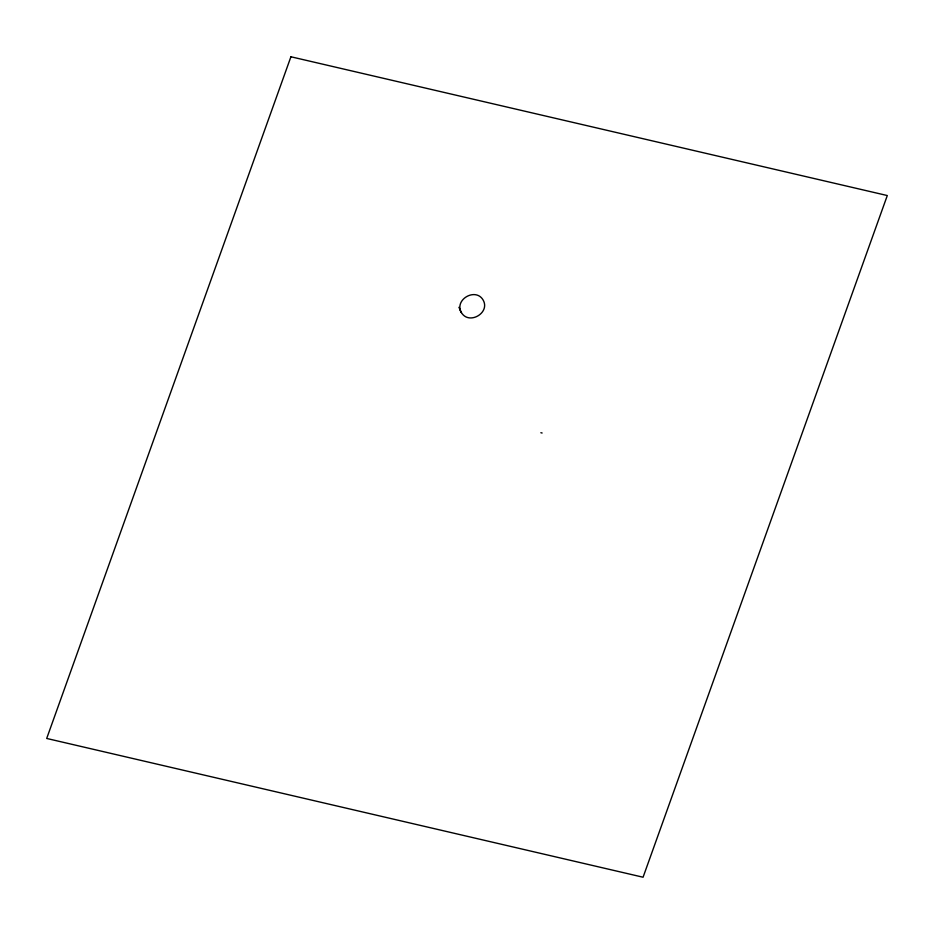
<?xml version="1.0" encoding="UTF-8"?>
<svg xmlns="http://www.w3.org/2000/svg" width="934" height="934" viewBox="0 0 934 934"><rect width="100%" height="100%" fill="white"/><g stroke="black" fill="none" stroke-linecap="round" stroke-linejoin="round"><path stroke-width="1.4" d="M540.879 432.734L542.117 433.002M461.408 312.575C468.915 325.406 490.583 312.832 483.088 299.966C475.581 287.135 453.912 299.709 461.408 312.575L460.007 310.1M458.886 307.333L460.287 309.796M290.918 56.776L46.7 738.455L643.071 877.224L887.3 195.545L290.918 56.776"/></g></svg>
